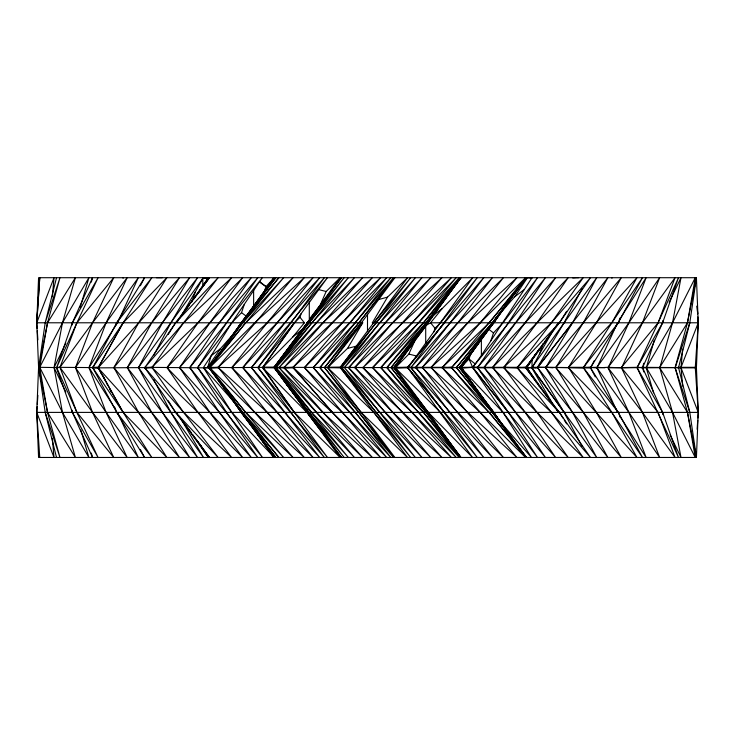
<?xml version="1.0" encoding="UTF-8"?>
<svg xmlns="http://www.w3.org/2000/svg" width="735" height="735" viewBox="0 0 735 735"><rect width="100%" height="100%" fill="white"/><g stroke="black" fill="none" stroke-linecap="round" stroke-linejoin="round"><path stroke-width="1.1" d="M226.398 391.057L241.209 412.39L275.836 457.464L241.337 412.39L208.666 367.316L231.81 367.592L277.168 322.784L319.67 277.711L284.858 322.784L251.462 367.592L290.49 412.39L327.488 457.464L294.331 412.39L262.983 367.316L395.099 367.592L428.284 412.39L472.532 457.464L407.888 367.858L472.706 277.711L442.259 308.489L430.581 322.784L426.576 325.1L393.684 367.592L461.093 457.464L391.057 367.592L461.093 277.711L393.684 367.592L428.284 412.39L460.634 457.464L386.876 367.592L460.67 277.711L426.181 322.784L386.876 367.592L426.181 412.39L460.67 457.464L452.576 446.43M497.898 419.198L531.478 457.464L503.006 412.39L472.917 367.858L468.994 358.974L470.951 353.37M227.106 391.985L241.337 412.39L278.841 457.464L242.725 412.39L208.832 367.316L242.725 322.784L283.618 277.711L245.655 322.784L210.017 367.316L254.76 322.784L304.262 277.711L267.2 322.784L231.81 367.592L277.168 412.39L319.67 457.464L284.858 412.39L251.462 367.592L290.49 322.784L327.433 277.711L301.12 313.68L299.99 317.309L304.409 322.784L36.759 322.784L38.578 277.711L696.422 277.711L698.25 322.784L696.431 367.592L698.241 412.39L696.422 457.464L38.578 457.464L36.75 412.39L38.578 367.316L36.759 322.784L39.754 277.711L36.759 322.784L37.127 328.499M37.127 406.685L36.759 412.39L39.754 457.464M37.283 404.397L37.889 395.265M682.622 386.132L681.042 367.316L698.25 322.784L697.873 317.152L698.25 322.784L695.255 367.858L677.845 367.858M697.12 429.295L697.726 420.282M697.873 418.031L698.25 412.39L695.255 367.316L677.835 367.316M52.35 296.866L54.004 277.711L36.759 322.784M681.042 367.316L682.622 349.051M193.296 299.788L209.484 277.711L175.601 322.784L144.997 367.316L183.621 322.784L231.589 277.711L197.972 322.784L167.02 367.592L209.861 412.39L251.26 457.464L219.361 412.39L189.795 367.592L226.61 322.784L262.294 277.711L231.791 322.784L211.156 355.758L207.536 367.858L144.529 367.316L175.601 412.39L209.484 457.464L192.616 434.468M582.037 446.448L564.094 412.39L537.478 367.316L607.836 277.711L583.287 322.784L555.917 367.316L583.287 412.39L607.836 457.464L537.799 367.858L527.399 367.858L527.032 367.316M72.067 325.017L72.379 322.784L92.536 277.711L91.351 282.111M662.933 320.534L662.621 322.784L642.583 367.592L643.75 371.965M45.203 322.784L38.689 367.316L47.527 322.784L59.967 277.711L45.203 322.784L56.522 277.711M695.586 454.166L696.422 457.464L689.807 412.39L678.552 367.592L689.807 322.784L696.422 277.711L695.016 283.214M39.984 361.886L38.578 367.316L45.203 412.39L59.967 457.464L47.527 412.39L39.745 367.316L47.527 322.784L75.383 277.711L62.466 322.784L54.059 367.592L62.466 412.39L75.383 457.464L47.527 412.39L38.661 367.858L39.745 367.316L57.256 367.592M696.422 277.711L687.473 322.784L675.033 367.858M643.75 363.219L642.583 367.592L662.621 412.39L678.478 457.464L636.942 367.316M341.931 367.858L379.839 412.39L421.945 457.464L348.785 367.858L421.945 277.711L379.839 322.784L341.977 367.316L410.635 277.711L372.893 323.731L340.498 367.316L376.136 322.784L415.339 277.711L344.586 367.316L385.278 322.784L430.747 277.711L354.867 367.316L430.747 457.464L385.278 412.39L344.586 367.858L415.339 457.464L376.136 412.39L340.13 367.316L327.635 367.592L394.87 457.464L358.864 412.39L324.576 367.592L393.482 277.711L355.161 322.784L319.872 367.592L390.845 457.464L349.731 412.39L304.483 367.592L380.592 277.711L284.206 367.316L362.64 277.711L316.243 322.784L276.277 367.316L348.344 277.711L308.819 322.784L274.32 367.316M355.777 346.948L340.13 367.316L407.493 457.464L361.124 412.39L324.576 367.592L362.144 321.811L394.906 277.711L358.864 322.784L319.872 367.592L358.864 412.39L393.482 457.464L355.161 412.39L313.275 367.592L386.665 277.711L342.244 322.784L293.072 367.316L284.087 367.858L380.592 457.464L304.483 367.592L349.731 322.784L390.845 277.711L355.161 322.784L313.275 367.592L386.665 457.464L342.244 412.39L293.072 367.316L372.369 277.711L322.803 322.784L279.272 367.316L354.408 277.711L311.686 322.784L274.752 367.316L231.81 367.592L267.2 412.39L304.262 457.464L254.76 412.39L209.907 367.858L218.093 367.316L267.2 322.784L313.055 277.711L277.168 322.784L242.816 367.592L277.168 412.39L313.055 457.464L267.2 412.39L218.093 367.316L293.063 277.711L245.655 322.784L208.832 367.316M670.145 434.927L680.996 457.464L672.534 412.39L659.782 367.858L672.534 322.784L680.996 277.711L669.162 302.296M654.279 340.167L646.442 367.316L672.534 322.784L695.255 277.711L687.473 322.784L659.782 367.316M80.207 307.395L88.889 277.711L62.466 322.784L39.745 367.316L62.466 412.39L88.889 457.464L80.85 429.984M433.88 331.871L435.001 328.26L440.541 322.784L477.245 277.711L411.104 367.316L450.142 322.784L492.386 277.711L457.822 322.784L422.377 367.316L492.386 457.464L450.142 412.39L411.04 367.858L461.286 367.592L485.798 402.128M689.807 322.784L675.18 367.858L689.807 412.39M168.297 400.777L175.601 412.39L218.102 457.464L183.621 412.39L144.896 367.858L151.814 367.316L197.972 322.784L242.605 277.711L209.861 322.784L179.597 367.592L219.361 412.39L257.755 457.464L226.61 412.39L197.687 367.592L231.791 322.784L241.53 312.651L244.204 304.713M551.278 333.056L526.774 367.592L477.631 367.858L472.706 367.316L545.379 277.711L515.639 322.784L484.117 367.316L515.639 412.39L545.379 457.464L508.399 412.39L472.706 367.316L481.37 355.538L490.824 340.81L493.488 332.918L503.006 322.784L537.487 277.711L508.399 322.784L477.713 367.316L461.02 367.858L462.306 369.714M263.736 293.155L266.024 286.604L274.228 277.711L265.583 290.426M191.688 302.232L195.528 291.51L203.255 277.711M582.037 288.736L564.094 322.784L537.478 367.316L583.186 367.858L611.842 322.784L642.473 277.711L618.3 322.784L590.517 367.776L545.379 367.316L572.528 412.39L596.691 457.464L532.122 367.858L539.545 353.912L543.385 343.217M56.522 367.858L72.379 412.39L98.058 457.464L76.899 412.39L59.967 367.316L76.899 322.784L98.058 277.711L72.379 322.784L56.76 367.316L76.899 322.784L113.723 277.711L92.546 322.784L75.475 367.592L92.546 412.39L113.723 457.464L76.899 412.39L56.522 367.316L93.556 367.592M115.45 325.963L116.709 322.784L144.538 277.711L140.394 285.731M620.377 317.548L618.3 322.784L583.599 367.316L590.517 367.776L618.3 412.39L642.473 457.464L611.842 412.39L583.186 367.316M320.653 304.014L326.165 291.492L340.094 277.711L280.026 359.975M410.635 367.316L477.245 457.464L440.541 412.39L395.265 367.858L408.844 354.068L414.77 340.939L425.703 326.239L425.703 343.557M617.501 412.39L596.939 367.858L617.501 322.784M619.936 416.231L646.129 457.464L628.884 412.39L608.093 367.858L628.884 322.784L646.129 277.711L619.329 319.909M590.26 367.463L596.939 367.858L628.884 412.39L659.626 457.464L642.454 412.39L621.525 367.858L642.454 322.784L659.626 277.711L628.884 322.784L596.939 367.316L590.021 367.463M65.865 343.153L54.059 367.592L65.865 392.031M595.267 376.908L590.517 367.776L594.128 360.784M153.606 355.639L170.915 322.784L197.522 277.711L127.311 367.592L151.713 412.39L179.423 457.464L98.095 367.858L123.149 322.784L151.805 277.711L116.709 322.784L92.904 367.316L98.095 367.858L145.098 367.592M532.039 359.286L532.039 367.316L545.839 367.316L572.528 322.784L596.691 277.711L532.039 367.316L527.399 367.858M123.149 322.784L98.095 367.858L123.149 412.39L151.805 457.464L116.709 412.39L92.536 367.316L98.058 367.316L123.149 412.39L166.836 457.464L138.612 412.39L113.879 367.592L138.612 322.784L166.836 277.711L123.149 322.784L92.904 367.316M554.273 328.536L539.545 353.912M179.386 318.926L195.528 291.51M372.893 323.731L372.323 322.784L387.51 297.142L407.567 277.711L373.876 322.784M340.535 367.858L327.635 367.592L347.508 348.418L362.722 322.784L362.144 321.811M528.309 370.513L526.508 367.592L527.712 365.644M529.503 362.722L530.707 360.775M205.138 283.471L208.676 277.711L203.623 285.226M532.039 277.711L490.824 340.81M168.297 334.407L175.601 322.784L218.102 277.711L183.621 322.784L151.86 367.858L144.529 367.858M566.639 311.282L559.399 322.784L525.58 367.776L517.412 367.316L551.388 322.784L583.186 277.711L537.019 322.784L492.781 367.316L525.13 412.39L555.577 457.464L515.639 412.39L477.631 367.858M233.776 334.159L241.209 322.784L274.339 277.711L255.808 303.472M501.316 311.282L493.791 322.784L460.863 367.592L485.853 402.339M197.761 293.678L200.269 289.921M201.519 288.046L208.418 277.711L182.308 314.506M535.677 354.242L526.508 367.592L528.401 370.394M536.954 352.341L539.499 348.528M494.977 319.973L496.86 317.152M496.318 317.759L514.629 296.83L527.454 277.711L531.984 278.124L531.745 277.711M199.194 291.804L200.453 289.921M526.508 367.592L532.168 359.185M533.426 357.32L535.934 353.59M261.43 438.868L274.228 457.464L231.791 412.39L197.687 367.592L226.61 322.784L257.755 277.711L219.361 322.784L179.597 367.592L209.861 412.39L242.605 457.464L197.972 412.39L151.814 367.316L183.621 412.39L231.589 457.464L197.972 412.39L167.02 367.592L209.861 322.784L251.26 277.711L219.361 322.784L189.795 367.592L262.469 457.464L231.791 412.39L203.439 367.592L211.156 355.758L220.353 348.785L237.377 329.491M261.789 295.553L273.907 277.711L248.439 313.588M467.414 358.12L460.974 367.592L468.066 377.854M477.245 390.928L461.286 367.592L474.047 348.923M475.325 347.058L477.879 343.318M207.601 367.316L220.353 348.785M550.487 401.466L525.525 367.316L461.02 367.316L462.94 364.532M464.226 362.667L467.432 358.019M221.253 351.55L223.183 348.767M226.398 344.127L241.209 322.784L275.836 277.711L241.337 322.784L209.08 367.316L242.725 322.784L278.841 277.711L241.337 322.784L227.115 343.199M510.081 299.31L493.791 322.784L459.357 367.592L493.654 412.39L526.324 457.464L492.294 412.39L456.389 367.592L492.294 322.784L526.6 277.711L451.446 367.776L442.498 367.316L480.24 322.784L516.907 277.711L467.809 322.784L422.377 367.316M513.995 293.678L515.299 291.804L513.949 293.678M221.942 350.623L223.229 348.767M503.475 308.7L493.654 322.784L459.357 367.592L493.791 412.39L510.081 435.864M504.78 306.826L509.364 300.248M301.12 313.68L262.983 367.316L292.668 337.144L304.409 322.784M426.576 325.1L460.781 277.711L427.724 322.784L391.057 367.592L427.724 412.39L451.235 444.583M178.394 320.028L177.089 321.866L178.458 320.028M299.99 317.309L294.331 322.784L262.478 367.592L294.331 412.39L340.094 457.464L274.605 367.858M472.991 350.025L474.13 348.427M461.286 367.592L485.798 333.056M487.13 331.191L492.432 323.722L489.142 328.269M555.256 327.452L558.563 322.784M203.016 278.124L207.527 277.711L202.777 278.547L138.456 367.592L162.472 412.39L189.621 457.464L113.879 367.592L189.621 277.711L162.472 322.784L138.456 367.592L203.503 457.464L179.368 416.212M246.537 316.344L242.568 321.866L246.482 316.344L241.53 312.651M249.193 312.669L254.485 305.31M479.937 341.077L460.863 367.592L493.791 412.39L501.316 423.902M481.25 339.248L485.853 332.845M492.781 367.316L525.13 322.784L555.577 277.711L515.639 322.784L477.713 367.316M59.967 367.316L92.546 322.784L127.164 277.711L106.116 322.784L88.981 367.592L106.116 412.39L127.164 457.464L92.546 412.39L59.967 367.316L56.705 367.858M185.202 310.832L189.244 305.31M543.082 343.906L525.58 367.776L559.399 412.39L590.471 457.464L551.388 412.39L516.907 367.316M544.433 342.069L550.487 333.809M555.201 327.378L557.893 323.703M283.618 367.316L362.64 457.464L316.243 412.39L276.277 367.858L311.686 412.39L354.408 457.464L279.272 367.858L322.803 412.39L372.369 457.464L293.1 367.858L274.302 367.858L308.819 412.39L348.344 457.464L274.752 367.858L262.717 367.693L306.798 412.39L341.518 457.464L307.276 412.39L274.21 367.316L301.828 329.693L292.668 337.144M274.21 367.316L341.518 277.711L309.297 319.33L309.297 302.012M361.124 322.784L327.911 367.316L372.608 367.592L418.757 412.39L459.154 457.464L423.314 412.39L380.822 367.592L456.169 277.711L412.197 322.784L372.608 367.592L451.382 457.464L354.867 367.858M274.752 367.316L344.164 277.711L307.276 322.784L273.907 367.316L307.276 412.39L344.164 457.464L274.752 367.858L277.986 372.379M415.753 367.316L450.142 322.784L483.74 277.711L444.5 322.784L407.567 367.316L444.5 412.39L483.74 457.464L415.753 367.316L457.822 322.784L503.411 277.711L467.809 322.784L431.188 367.316L503.411 457.464L457.822 412.39L415.753 367.858M608.093 367.316L642.454 322.784L675.042 277.711L658.11 322.784L637.254 367.316L608.093 367.858L642.454 412.39L675.042 457.464L658.11 412.39L621.525 367.858L608.093 367.316L596.939 367.858M327.635 367.592L362.722 322.784L306.761 322.784M537.901 367.316L572.528 322.784M294.331 322.784L257.939 367.592L324.356 457.464L284.858 412.39L242.816 367.592L284.858 322.784L324.356 277.711L257.939 367.592L294.331 412.39M621.525 367.316L658.11 322.784L678.478 277.711L662.621 322.784L637.254 367.316L642.583 367.592L621.525 367.858M444.5 322.784L407.888 367.316L395.265 367.858L414.77 340.939L395.265 367.316L451.382 367.316L526.6 457.464L492.294 412.39L451.446 367.776L492.294 322.784L526.324 277.711L493.654 322.784L456.389 367.592L493.654 412.39L509.364 434.927M555.917 367.316L636.942 277.711L611.842 322.784L568.504 367.316L596.388 412.39L621.268 457.464L545.71 367.858M484.117 367.316L525.13 322.784L568.164 277.711L537.019 322.784L503.806 367.316L537.019 412.39L568.164 457.464L525.13 412.39L484.117 367.858M517.412 367.316L559.399 322.784L590.471 277.711L551.388 322.784L503.806 367.316L516.907 367.858L525.525 367.316M461.02 367.316L468.994 358.974L475.187 363.944L472.917 367.316L461.02 367.858L503.006 412.39L537.487 457.464L508.399 412.39L477.254 367.316M348.785 367.316L392.766 322.784L441.928 277.711L363.228 367.316L412.197 322.784L451.382 277.711L354.867 367.316M372.608 367.592L418.757 322.784L459.154 277.711L423.314 322.784L380.822 367.592L456.169 457.464L412.197 412.39L363.108 367.858M442.498 367.316L489.335 322.784L525.516 277.711L480.24 322.784L431.188 367.316M611.796 278.17L612.356 277.711M433.751 315.14L442.259 308.489M514.629 296.83L523.779 289.902M378.516 299.577L387.51 297.142M347.508 348.418L356.392 346.13M98.058 367.316L92.831 367.858L123.149 412.39M209.613 367.684L203.439 367.592M583.186 367.858L590.471 367.316L590.517 367.776M572.758 277.711L578.574 277.711M451.382 367.316L442.387 367.858L489.335 412.39L525.516 457.464L480.24 412.39L431.188 367.858M156.426 277.711L162.242 277.711M572.446 277.711L575.533 277.536M372.323 322.784L428.284 322.784M698.25 322.784L430.581 322.784L435.001 328.26M39.745 367.316L38.578 367.316L39.424 370.615M590.471 367.316L568.504 367.316L596.388 322.784L621.268 277.711L545.839 367.316L553.042 367.757M641.545 367.316L678.552 367.592L641.701 367.858M395.265 367.858L408.008 367.858M596.939 367.316L605.015 367.757M532.039 367.316L536.063 367.766M318.76 289.618L326.165 291.492M408.844 354.068L416.231 355.942M259.483 282.084L266.024 286.604L259.786 281.652M488.582 329.151L493.488 332.918M122.644 277.711L123.204 278.17M503.806 367.858L551.388 412.39L583.186 457.464L537.019 412.39L492.781 367.858M327.911 367.858L373.858 412.39L410.635 457.464L341.518 367.316M422.377 367.858L467.809 412.39L516.907 457.464L480.24 412.39L441.928 367.316L441.928 367.858M348.785 367.858L392.766 412.39L441.928 457.464L362.631 367.316M568.504 367.858L611.842 412.39L636.942 457.464L555.917 367.858M517.311 367.858L559.399 412.39L563.019 418.151M236.44 404.737L203.871 367.858M332.459 412.39L293.072 367.316L293.1 367.858M407.888 367.858L444.5 412.39M209.475 367.316L245.655 412.39L283.618 457.464L242.725 412.39L209.062 367.858M472.917 367.858L508.399 412.39M583.526 367.858L618.3 412.39L620.377 417.636M556.542 409.661L557.893 411.481M185.202 424.352L191.275 432.63M564.094 412.39L531.8 367.858L554.907 407.686M489.142 406.905L492.432 411.481L489.115 406.795M249.193 422.515L274.339 457.464L241.209 412.39L233.776 401.025M279.282 374.188L290.297 389.55M551.278 402.128L526.774 367.592L535.043 379.986M554.594 406.795L558.563 412.39M247.135 419.749L273.907 457.464L262.432 440.559M176.437 412.39L177.741 414.237M181.655 419.749L208.418 457.464L197.761 441.505M511.983 438.685L514.601 442.442M221.942 384.561L224.524 388.273L221.244 383.633M512.038 438.685L515.942 444.317M463.592 371.57L467.46 377.138M470.676 381.777L472.605 384.561M469.353 379.719L472.577 384.387M257.967 433.99L259.878 436.81M529.65 372.259L533.426 377.854M534.685 379.719L536.568 382.522M199.194 443.38L201.721 447.137M202.989 449.012L208.676 457.464L205.138 451.713M538.222 384.745L539.499 386.656M238.103 406.703L240.005 409.551M115.671 409.533L88.981 367.592L117.49 322.784L138.309 277.711L106.116 322.784L75.475 367.592L106.116 412.39L138.309 457.464L117.49 412.39M564.223 420.062L566.639 423.902M659.782 367.858L687.473 412.39L696.422 457.464M646.12 367.316L672.534 412.39L695.255 457.464L687.473 412.39L675.033 367.316M637.199 367.858L662.621 412.39L662.933 414.65M153.606 379.536L170.915 412.39L197.522 457.464L127.311 367.592L151.713 322.784L179.423 277.711L98.095 367.858L92.536 367.858L92.536 367.316M140.394 449.452L144.538 457.464L116.709 412.39L114.614 407.089M103.148 375.952L105.16 380.004M106.676 383.045L107.677 385.066M109.69 389.118L111.196 392.15M100.383 371.037L101.641 374.225M681.042 367.858L698.25 412.39L36.759 412.39L54.004 457.464L52.35 438.308M646.276 367.858L653.58 392.839M91.351 453.063L92.536 457.464L72.379 412.39L72.067 410.167M45.203 412.39L56.522 457.464M37.283 330.778L37.889 339.919M202.777 278.547L202.86 286.429M481.37 338.1L481.37 355.538M367.5 314.148L367.5 331.43M253.63 290.04L253.63 306.403M696.431 367.592L695.292 367.858L695.292 367.316L696.431 367.592M218.13 367.858L208.832 367.858L245.655 412.39L293.063 457.464L254.76 412.39L218.093 367.316L218.13 367.858M245.876 417.912L242.568 413.309L245.83 417.912M697.653 313.771L697.12 305.889L697.644 313.771"/></g></svg>
